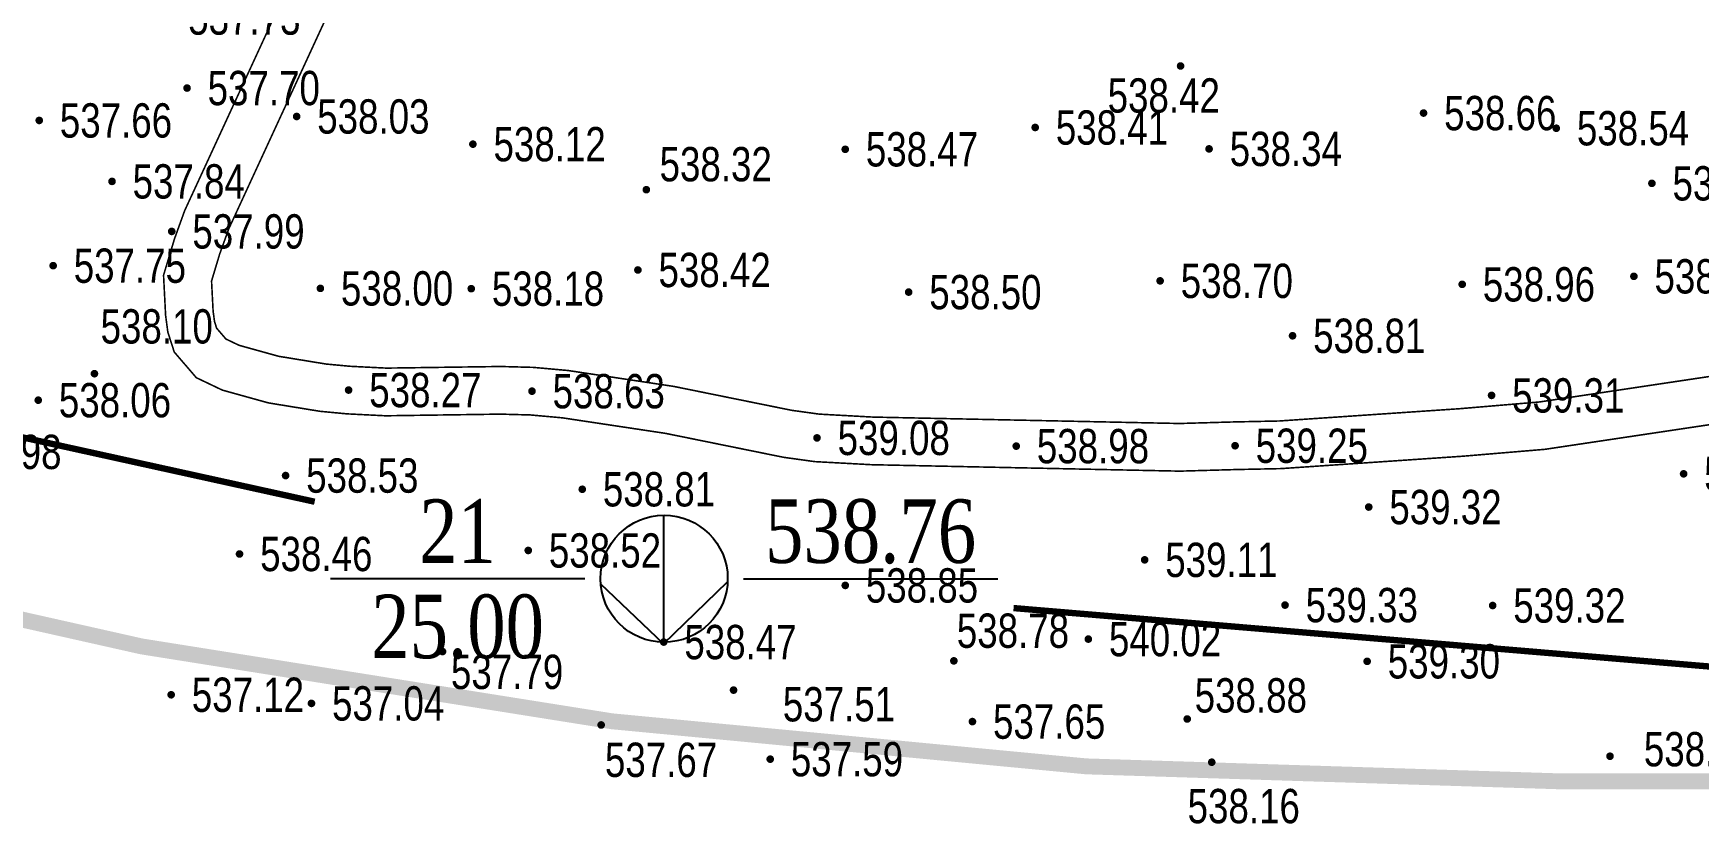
# Model space of a CAD drawing. Header units: millimetres. Extents: x 7408 to 22184, y -2085 to 5798.
# Drawn here: x 7572.2 to 7624.6, y -2022.8 to -1997.9 of the extents above; entities that cross this region are included whole.
import ezdxf
from ezdxf.enums import TextEntityAlignment as Align

# ---------------------------------------------------------------- set-up
doc = ezdxf.new("R2010")
doc.units = ezdxf.units.MM
for name, pattern in [('DASHDOT', [1, 0.5, -0.25, 0, -0.25]), ('PMX', [13, 10, -1, 0, -1, 0, -1]), ('X3', [5, 4, -1])]:
    doc.linetypes.add(name, pattern=pattern)
for name, color, linetype in [('DLSS', 4, 'Continuous'), ('GCD', 252, 'Continuous'), ('KTD', 7, 'Continuous'), ('用地范围', 1, 'Continuous'), ('道路-中心线', 12, 'DASHDOT')]:
    doc.layers.add(name, color=color, linetype=linetype)
doc.styles.add('DZNUM', font='TIMES.TTF')
doc.styles.add('HZ', font='jzfz_ena.shx', dxfattribs={"width": 0.7, "bigfont": 'jzfz_cna.shx'})

# ---------------------------------------------------------------- blocks, each defined once
blk = doc.blocks.new('tl_bgk')
for p, q in [((-0.02, 2), (-0.02, -2.046)), ((-0.02, -2.046), (-1.992, -0.174)), ((-0.02, -2.046), (1.998, -0.093))]:
    blk.add_line(p, q)
blk.add_circle((0, 0), 2)
blk = doc.blocks.new('GC200')
at = {"linetype": 'Continuous', "const_width": 0.2, "flags": 128}
blk.add_lwpolyline([(-0.1, 0, 1), (0.1, 0, 1)], format="xyb", close=True, dxfattribs=at)
blk = doc.blocks.new('122121')
at = {"layer": 'GCD', "color": 252, "linetype": 'Continuous', "lineweight": 5}
ref = blk.add_blockref('GC200', (7576.422, -1997.431, 268.863), dxfattribs=dict(at, xscale=0.6, yscale=0.6, zscale=0.6))
ref.add_attrib('height', '537.73', dxfattribs={"linetype": 'Continuous', "height": 1.08, "style": 'HZ', "width": 0.8}).set_placement((7577.07, -1997.431, 268.863), align=Align.MIDDLE_LEFT)
ref = blk.add_blockref('GC200', (7608.308, -1998.957, 269.212), dxfattribs=dict(at, xscale=0.6, yscale=0.6, zscale=0.6))
ref.add_attrib('height', '538.42', dxfattribs={"linetype": 'Continuous', "height": 1.08, "style": 'HZ', "width": 0.8}).set_placement((7606.011, -1999.885, 269.212), align=Align.MIDDLE_LEFT)
ref = blk.add_blockref('GC200', (7577.032, -1999.651, 268.849), dxfattribs=dict(at, xscale=0.6, yscale=0.6, zscale=0.6))
ref.add_attrib('height', '537.70', dxfattribs={"linetype": 'Continuous', "height": 1.08, "style": 'HZ', "width": 0.8}).set_placement((7577.68, -1999.651, 268.849), align=Align.MIDDLE_LEFT)
ref = blk.add_blockref('GC200', (7615.955, -2000.439, 269.33), dxfattribs=dict(at, xscale=0.6, yscale=0.6, zscale=0.6))
ref.add_attrib('height', '538.66', dxfattribs={"linetype": 'Continuous', "height": 1.08, "style": 'HZ', "width": 0.8}).set_placement((7616.603, -2000.439, 269.33), align=Align.MIDDLE_LEFT)
ref = blk.add_blockref('GC200', (7572.38, -2000.671, 268.83), dxfattribs=dict(at, xscale=0.6, yscale=0.6, zscale=0.6))
ref.add_attrib('height', '537.66', dxfattribs={"linetype": 'Continuous', "height": 1.08, "style": 'HZ', "width": 0.8}).set_placement((7573.028, -2000.671, 268.83), align=Align.MIDDLE_LEFT)
ref = blk.add_blockref('GC200', (7580.483, -2000.546, 269.014), dxfattribs=dict(at, xscale=0.6, yscale=0.6, zscale=0.6))
ref.add_attrib('height', '538.03', dxfattribs={"linetype": 'Continuous', "height": 1.08, "style": 'HZ', "width": 0.8}).set_placement((7581.131, -2000.546, 269.014), align=Align.MIDDLE_LEFT)
ref = blk.add_blockref('GC200', (7603.73, -2000.893, 269.204), dxfattribs=dict(at, xscale=0.6, yscale=0.6, zscale=0.6))
ref.add_attrib('height', '538.41', dxfattribs={"linetype": 'Continuous', "height": 1.08, "style": 'HZ', "width": 0.8}).set_placement((7604.379, -2000.893, 269.204), align=Align.MIDDLE_LEFT)
ref = blk.add_blockref('GC200', (7620.133, -2000.917, 269.267), dxfattribs=dict(at, xscale=0.6, yscale=0.6, zscale=0.6))
ref.add_attrib('height', '538.54', dxfattribs={"linetype": 'Continuous', "height": 1.08, "style": 'HZ', "width": 0.8}).set_placement((7620.782, -2000.917, 269.267), align=Align.MIDDLE_LEFT)
ref = blk.add_blockref('GC200', (7586.031, -2001.418, 269.059), dxfattribs=dict(at, xscale=0.6, yscale=0.6, zscale=0.6))
ref.add_attrib('height', '538.12', dxfattribs={"linetype": 'Continuous', "height": 1.08, "style": 'HZ', "width": 0.8}).set_placement((7586.679, -2001.418, 269.059), align=Align.MIDDLE_LEFT)
ref = blk.add_blockref('GC200', (7591.49, -2002.851, 269.159), dxfattribs=dict(at, xscale=0.6, yscale=0.6, zscale=0.6))
ref.add_attrib('height', '538.32', dxfattribs={"linetype": 'Continuous', "height": 1.08, "style": 'HZ', "width": 0.8}).set_placement((7591.907, -2002.048, 269.159), align=Align.MIDDLE_LEFT)
ref = blk.add_blockref('GC200', (7597.752, -2001.58, 269.236), dxfattribs=dict(at, xscale=0.6, yscale=0.6, zscale=0.6))
ref.add_attrib('height', '538.47', dxfattribs={"linetype": 'Continuous', "height": 1.08, "style": 'HZ', "width": 0.8}).set_placement((7598.4, -2001.58, 269.236), align=Align.MIDDLE_LEFT)
ref = blk.add_blockref('GC200', (7609.204, -2001.567, 269.168), dxfattribs=dict(at, xscale=0.6, yscale=0.6, zscale=0.6))
ref.add_attrib('height', '538.34', dxfattribs={"linetype": 'Continuous', "height": 1.08, "style": 'HZ', "width": 0.8}).set_placement((7609.853, -2001.567, 269.168), align=Align.MIDDLE_LEFT)
ref = blk.add_blockref('GC200', (7574.671, -2002.59, 268.921), dxfattribs=dict(at, xscale=0.6, yscale=0.6, zscale=0.6))
ref.add_attrib('height', '537.84', dxfattribs={"linetype": 'Continuous', "height": 1.08, "style": 'HZ', "width": 0.8}).set_placement((7575.319, -2002.59, 268.921), align=Align.MIDDLE_LEFT)
ref = blk.add_blockref('GC200', (7623.143, -2002.651, 269.349), dxfattribs=dict(at, xscale=0.6, yscale=0.6, zscale=0.6))
ref.add_attrib('height', '538.70', dxfattribs={"linetype": 'Continuous', "height": 1.08, "style": 'HZ', "width": 0.8}).set_placement((7623.791, -2002.651, 269.349), align=Align.MIDDLE_LEFT)
ref = blk.add_blockref('GC200', (7576.551, -2004.165, 268.995), dxfattribs=dict(at, xscale=0.6, yscale=0.6, zscale=0.6))
ref.add_attrib('height', '537.99', dxfattribs={"linetype": 'Continuous', "height": 1.08, "style": 'HZ', "width": 0.8}).set_placement((7577.2, -2004.165, 268.995), align=Align.MIDDLE_LEFT)
ref = blk.add_blockref('GC200', (7572.818, -2005.244, 268.875), dxfattribs=dict(at, xscale=0.6, yscale=0.6, zscale=0.6))
ref.add_attrib('height', '537.75', dxfattribs={"linetype": 'Continuous', "height": 1.08, "style": 'HZ', "width": 0.8}).set_placement((7573.466, -2005.244, 268.875), align=Align.MIDDLE_LEFT)
ref = blk.add_blockref('GC200', (7591.225, -2005.379, 269.21), dxfattribs=dict(at, xscale=0.6, yscale=0.6, zscale=0.6))
ref.add_attrib('height', '538.42', dxfattribs={"linetype": 'Continuous', "height": 1.08, "style": 'HZ', "width": 0.8}).set_placement((7591.873, -2005.379, 269.21), align=Align.MIDDLE_LEFT)
ref = blk.add_blockref('GC200', (7622.576, -2005.579, 269.481), dxfattribs=dict(at, xscale=0.6, yscale=0.6, zscale=0.6))
ref.add_attrib('height', '538.96', dxfattribs={"linetype": 'Continuous', "height": 1.08, "style": 'HZ', "width": 0.8}).set_placement((7623.224, -2005.579, 269.481), align=Align.MIDDLE_LEFT)
ref = blk.add_blockref('GC200', (7581.229, -2005.958, 268.999), dxfattribs=dict(at, xscale=0.6, yscale=0.6, zscale=0.6))
ref.add_attrib('height', '538.00', dxfattribs={"linetype": 'Continuous', "height": 1.08, "style": 'HZ', "width": 0.8}).set_placement((7581.877, -2005.958, 268.999), align=Align.MIDDLE_LEFT)
ref = blk.add_blockref('GC200', (7585.98, -2005.968, 269.087), dxfattribs=dict(at, xscale=0.6, yscale=0.6, zscale=0.6))
ref.add_attrib('height', '538.18', dxfattribs={"linetype": 'Continuous', "height": 1.08, "style": 'HZ', "width": 0.8}).set_placement((7586.628, -2005.968, 269.087), align=Align.MIDDLE_LEFT)
ref = blk.add_blockref('GC200', (7599.748, -2006.076, 269.252), dxfattribs=dict(at, xscale=0.6, yscale=0.6, zscale=0.6))
ref.add_attrib('height', '538.50', dxfattribs={"linetype": 'Continuous', "height": 1.08, "style": 'HZ', "width": 0.8}).set_placement((7600.396, -2006.076, 269.252), align=Align.MIDDLE_LEFT)
ref = blk.add_blockref('GC200', (7607.663, -2005.722, 269.352), dxfattribs=dict(at, xscale=0.6, yscale=0.6, zscale=0.6))
ref.add_attrib('height', '538.70', dxfattribs={"linetype": 'Continuous', "height": 1.08, "style": 'HZ', "width": 0.8}).set_placement((7608.311, -2005.722, 269.352), align=Align.MIDDLE_LEFT)
ref = blk.add_blockref('GC200', (7617.172, -2005.831, 269.481), dxfattribs=dict(at, xscale=0.6, yscale=0.6, zscale=0.6))
ref.add_attrib('height', '538.96', dxfattribs={"linetype": 'Continuous', "height": 1.08, "style": 'HZ', "width": 0.8}).set_placement((7617.82, -2005.831, 269.481), align=Align.MIDDLE_LEFT)
ref = blk.add_blockref('GC200', (7574.117, -2008.645, 269.05), dxfattribs=dict(at, xscale=0.6, yscale=0.6, zscale=0.6))
ref.add_attrib('height', '538.10', dxfattribs={"linetype": 'Continuous', "height": 1.08, "style": 'HZ', "width": 0.8}).set_placement((7574.311, -2007.155, 269.05), align=Align.MIDDLE_LEFT)
ref = blk.add_blockref('GC200', (7611.832, -2007.451, 269.404), dxfattribs=dict(at, xscale=0.6, yscale=0.6, zscale=0.6))
ref.add_attrib('height', '538.81', dxfattribs={"linetype": 'Continuous', "height": 1.08, "style": 'HZ', "width": 0.8}).set_placement((7612.48, -2007.451, 269.404), align=Align.MIDDLE_LEFT)
ref = blk.add_blockref('GC200', (7582.119, -2009.16, 269.132), dxfattribs=dict(at, xscale=0.6, yscale=0.6, zscale=0.6))
ref.add_attrib('height', '538.27', dxfattribs={"linetype": 'Continuous', "height": 1.08, "style": 'HZ', "width": 0.8}).set_placement((7582.767, -2009.16, 269.132), align=Align.MIDDLE_LEFT)
ref = blk.add_blockref('GC200', (7587.891, -2009.195, 269.314), dxfattribs=dict(at, xscale=0.6, yscale=0.6, zscale=0.6))
ref.add_attrib('height', '538.63', dxfattribs={"linetype": 'Continuous', "height": 1.08, "style": 'HZ', "width": 0.8}).set_placement((7588.539, -2009.195, 269.314), align=Align.MIDDLE_LEFT)
ref = blk.add_blockref('GC200', (7618.096, -2009.328, 269.655), dxfattribs=dict(at, xscale=0.6, yscale=0.6, zscale=0.6))
ref.add_attrib('height', '539.31', dxfattribs={"linetype": 'Continuous', "height": 1.08, "style": 'HZ', "width": 0.8}).set_placement((7618.744, -2009.328, 269.655), align=Align.MIDDLE_LEFT)
ref = blk.add_blockref('GC200', (7572.349, -2009.479, 269.029), dxfattribs=dict(at, xscale=0.6, yscale=0.6, zscale=0.6))
ref.add_attrib('height', '538.06', dxfattribs={"linetype": 'Continuous', "height": 1.08, "style": 'HZ', "width": 0.8}).set_placement((7572.997, -2009.479, 269.029), align=Align.MIDDLE_LEFT)
ref = blk.add_blockref('GC200', (7596.863, -2010.666, 269.538), dxfattribs=dict(at, xscale=0.6, yscale=0.6, zscale=0.6))
ref.add_attrib('height', '539.08', dxfattribs={"linetype": 'Continuous', "height": 1.08, "style": 'HZ', "width": 0.8}).set_placement((7597.511, -2010.666, 269.538), align=Align.MIDDLE_LEFT)
ref = blk.add_blockref('GC200', (7603.134, -2010.925, 269.49), dxfattribs=dict(at, xscale=0.6, yscale=0.6, zscale=0.6))
ref.add_attrib('height', '538.98', dxfattribs={"linetype": 'Continuous', "height": 1.08, "style": 'HZ', "width": 0.8}).set_placement((7603.782, -2010.925, 269.49), align=Align.MIDDLE_LEFT)
ref = blk.add_blockref('GC200', (7610.023, -2010.913, 269.626), dxfattribs=dict(at, xscale=0.6, yscale=0.6, zscale=0.6))
ref.add_attrib('height', '539.25', dxfattribs={"linetype": 'Continuous', "height": 1.08, "style": 'HZ', "width": 0.8}).set_placement((7610.671, -2010.913, 269.626), align=Align.MIDDLE_LEFT)
ref = blk.add_blockref('GC200', (7568.899, -2011.107, 268.99), dxfattribs=dict(at, xscale=0.6, yscale=0.6, zscale=0.6))
ref.add_attrib('height', '537.98', dxfattribs={"linetype": 'Continuous', "height": 1.08, "style": 'HZ', "width": 0.8}).set_placement((7569.547, -2011.107, 268.99), align=Align.MIDDLE_LEFT)
ref = blk.add_blockref('GC200', (7580.135, -2011.852, 269.264), dxfattribs=dict(at, xscale=0.6, yscale=0.6, zscale=0.6))
ref.add_attrib('height', '538.53', dxfattribs={"linetype": 'Continuous', "height": 1.08, "style": 'HZ', "width": 0.8}).set_placement((7580.783, -2011.852, 269.264), align=Align.MIDDLE_LEFT)
ref = blk.add_blockref('GC200', (7624.141, -2011.797, 269.721), dxfattribs=dict(at, xscale=0.6, yscale=0.6, zscale=0.6))
ref.add_attrib('height', '539.44', dxfattribs={"linetype": 'Continuous', "height": 1.08, "style": 'HZ', "width": 0.8}).set_placement((7624.789, -2011.797, 269.721), align=Align.MIDDLE_LEFT)
ref = blk.add_blockref('GC200', (7589.474, -2012.284, 269.404), dxfattribs=dict(at, xscale=0.6, yscale=0.6, zscale=0.6))
ref.add_attrib('height', '538.81', dxfattribs={"linetype": 'Continuous', "height": 1.08, "style": 'HZ', "width": 0.8}).set_placement((7590.122, -2012.284, 269.404), align=Align.MIDDLE_LEFT)
ref = blk.add_blockref('GC200', (7614.23, -2012.843, 269.661), dxfattribs=dict(at, xscale=0.6, yscale=0.6, zscale=0.6))
ref.add_attrib('height', '539.32', dxfattribs={"linetype": 'Continuous', "height": 1.08, "style": 'HZ', "width": 0.8}).set_placement((7614.878, -2012.843, 269.661), align=Align.MIDDLE_LEFT)
ref = blk.add_blockref('GC200', (7578.685, -2014.321, 269.228), dxfattribs=dict(at, xscale=0.6, yscale=0.6, zscale=0.6))
ref.add_attrib('height', '538.46', dxfattribs={"linetype": 'Continuous', "height": 1.08, "style": 'HZ', "width": 0.8}).set_placement((7579.334, -2014.321, 269.228), align=Align.MIDDLE_LEFT)
ref = blk.add_blockref('GC200', (7587.773, -2014.21, 269.259), dxfattribs=dict(at, xscale=0.6, yscale=0.6, zscale=0.6))
ref.add_attrib('height', '538.52', dxfattribs={"linetype": 'Continuous', "height": 1.08, "style": 'HZ', "width": 0.8}).set_placement((7588.421, -2014.21, 269.259), align=Align.MIDDLE_LEFT)
ref = blk.add_blockref('GC200', (7607.176, -2014.506, 269.557), dxfattribs=dict(at, xscale=0.6, yscale=0.6, zscale=0.6))
ref.add_attrib('height', '539.11', dxfattribs={"linetype": 'Continuous', "height": 1.08, "style": 'HZ', "width": 0.8}).set_placement((7607.824, -2014.506, 269.557), align=Align.MIDDLE_LEFT)
ref = blk.add_blockref('GC200', (7597.752, -2015.311, 269.423), dxfattribs=dict(at, xscale=0.6, yscale=0.6, zscale=0.6))
ref.add_attrib('height', '538.85', dxfattribs={"linetype": 'Continuous', "height": 1.08, "style": 'HZ', "width": 0.8}).set_placement((7598.4, -2015.311, 269.423), align=Align.MIDDLE_LEFT)
ref = blk.add_blockref('GC200', (7611.595, -2015.93, 269.666), dxfattribs=dict(at, xscale=0.6, yscale=0.6, zscale=0.6))
ref.add_attrib('height', '539.33', dxfattribs={"linetype": 'Continuous', "height": 1.08, "style": 'HZ', "width": 0.8}).set_placement((7612.243, -2015.93, 269.666), align=Align.MIDDLE_LEFT)
ref = blk.add_blockref('GC200', (7618.131, -2015.944, 269.661), dxfattribs=dict(at, xscale=0.6, yscale=0.6, zscale=0.6))
ref.add_attrib('height', '539.32', dxfattribs={"linetype": 'Continuous', "height": 1.08, "style": 'HZ', "width": 0.8}).set_placement((7618.779, -2015.944, 269.661), align=Align.MIDDLE_LEFT)
ref = blk.add_blockref('GC200', (7592.038, -2017.094, 269.235), dxfattribs=dict(at, xscale=0.6, yscale=0.6, zscale=0.6))
ref.add_attrib('height', '538.47', dxfattribs={"linetype": 'Continuous', "height": 1.08, "style": 'HZ', "width": 0.8}).set_placement((7592.687, -2017.094, 269.235), align=Align.MIDDLE_LEFT)
ref = blk.add_blockref('GC200', (7601.17, -2017.686, 269.392), dxfattribs=dict(at, xscale=0.6, yscale=0.6, zscale=0.6))
ref.add_attrib('height', '538.78', dxfattribs={"linetype": 'Continuous', "height": 1.08, "style": 'HZ', "width": 0.8}).set_placement((7601.263, -2016.736, 269.392), align=Align.MIDDLE_LEFT)
ref = blk.add_blockref('GC200', (7605.403, -2017.001, 270.01), dxfattribs=dict(at, xscale=0.6, yscale=0.6, zscale=0.6))
ref.add_attrib('height', '540.02', dxfattribs={"linetype": 'Continuous', "height": 1.08, "style": 'HZ', "width": 0.8}).set_placement((7606.051, -2017.001, 270.01), align=Align.MIDDLE_LEFT)
ref = blk.add_blockref('GC200', (7614.18, -2017.701, 269.649), dxfattribs=dict(at, xscale=0.6, yscale=0.6, zscale=0.6))
ref.add_attrib('height', '539.30', dxfattribs={"linetype": 'Continuous', "height": 1.08, "style": 'HZ', "width": 0.8}).set_placement((7614.828, -2017.701, 269.649), align=Align.MIDDLE_LEFT)
ref = blk.add_blockref('GC200', (7585.074, -2017.393, 268.896), dxfattribs=dict(at, xscale=0.6, yscale=0.6, zscale=0.6))
ref.add_attrib('height', '537.79', dxfattribs={"linetype": 'Continuous', "height": 1.08, "style": 'HZ', "width": 0.8}).set_placement((7585.34, -2018.032, 268.896), align=Align.MIDDLE_LEFT)
ref = blk.add_blockref('GC200', (7576.533, -2018.753, 268.559), dxfattribs=dict(at, xscale=0.6, yscale=0.6, zscale=0.6))
ref.add_attrib('height', '537.12', dxfattribs={"linetype": 'Continuous', "height": 1.08, "style": 'HZ', "width": 0.8}).set_placement((7577.182, -2018.753, 268.559), align=Align.MIDDLE_LEFT)
ref = blk.add_blockref('GC200', (7608.517, -2019.517, 269.438), dxfattribs=dict(at, xscale=0.6, yscale=0.6, zscale=0.6))
ref.add_attrib('height', '538.88', dxfattribs={"linetype": 'Continuous', "height": 1.08, "style": 'HZ', "width": 0.8}).set_placement((7608.751, -2018.772, 269.438), align=Align.MIDDLE_LEFT)
ref = blk.add_blockref('GC200', (7580.949, -2019.025, 268.518), dxfattribs=dict(at, xscale=0.6, yscale=0.6, zscale=0.6))
ref.add_attrib('height', '537.04', dxfattribs={"linetype": 'Continuous', "height": 1.08, "style": 'HZ', "width": 0.8}).set_placement((7581.597, -2019.025, 268.518), align=Align.MIDDLE_LEFT)
ref = blk.add_blockref('GC200', (7594.236, -2018.607, 268.754), dxfattribs=dict(at, xscale=0.6, yscale=0.6, zscale=0.6))
ref.add_attrib('height', '537.51', dxfattribs={"linetype": 'Continuous', "height": 1.08, "style": 'HZ', "width": 0.8}).set_placement((7595.787, -2019.052, 268.754), align=Align.MIDDLE_LEFT)
ref = blk.add_blockref('GC200', (7601.755, -2019.598, 268.822), dxfattribs=dict(at, xscale=0.6, yscale=0.6, zscale=0.6))
ref.add_attrib('height', '537.65', dxfattribs={"linetype": 'Continuous', "height": 1.08, "style": 'HZ', "width": 0.8}).set_placement((7602.403, -2019.598, 268.822), align=Align.MIDDLE_LEFT)
ref = blk.add_blockref('GC200', (7590.068, -2019.704, 268.834), dxfattribs=dict(at, xscale=0.6, yscale=0.6, zscale=0.6))
ref.add_attrib('height', '537.67', dxfattribs={"linetype": 'Continuous', "height": 1.08, "style": 'HZ', "width": 0.8}).set_placement((7590.187, -2020.801, 268.834), align=Align.MIDDLE_LEFT)
ref = blk.add_blockref('GC200', (7595.39, -2020.781, 268.793), dxfattribs=dict(at, xscale=0.6, yscale=0.6, zscale=0.6))
ref.add_attrib('height', '537.59', dxfattribs={"linetype": 'Continuous', "height": 1.08, "style": 'HZ', "width": 0.8}).set_placement((7596.038, -2020.781, 268.793), align=Align.MIDDLE_LEFT)
ref = blk.add_blockref('GC200', (7621.824, -2020.689, 269.342), dxfattribs=dict(at, xscale=0.6, yscale=0.6, zscale=0.6))
ref.add_attrib('height', '538.68', dxfattribs={"linetype": 'Continuous', "height": 1.08, "style": 'HZ', "width": 0.8}).set_placement((7622.89, -2020.467, 269.342), align=Align.MIDDLE_LEFT)
ref = blk.add_blockref('GC200', (7609.288, -2020.877, 269.082), dxfattribs=dict(at, xscale=0.6, yscale=0.6, zscale=0.6))
ref.add_attrib('height', '538.16', dxfattribs={"linetype": 'Continuous', "height": 1.08, "style": 'HZ', "width": 0.8}).set_placement((7608.528, -2022.258, 269.082), align=Align.MIDDLE_LEFT)

msp = doc.modelspace()

# ---------------------------------------------------------------- linework, layer by layer
at = {"layer": 'DLSS', "linetype": 'X3', "const_width": 0.05, "elevation": -268.012, "flags": 128}
msp.add_lwpolyline([(7741.582, -1990.424), (7741.381, -1990.569), (7739.566, -1990.551), (7738.783, -1990.584), (7736.703, -1990.762), (7734.715, -1990.977), (7733.112, -1991.256), (7730.54, -1991.767), (7725.872, -1992.84), (7719.121, -1994.272), (7715.845, -1994.883), (7714.073, -1995.018), (7711.067, -1995.216), (7706.035, -1995.423), (7704.671, -1995.529), (7703.377, -1995.679), (7697.227, -1996.506), (7688.717, -1997.798), (7679.551, -1999.3), (7671.555, -2000.703), (7664.236, -2001.908), (7659.19, -2002.862), (7656.906, -2003.321), (7650.318, -2004.934), (7649.167, -2005.132), (7648.007, -2005.303), (7642.223, -2005.935), (7640.447, -2006.172), (7639.157, -2006.369), (7632.691, -2007.561), (7625.942, -2008.585), (7619.601, -2009.535), (7617.092, -2009.747), (7611.405, -2010.134), (7610.004, -2010.163), (7608.278, -2010.213), (7598.629, -2010.011), (7596.935, -2009.918), (7596.061, -2009.797), (7592.358, -2009.046), (7589.022, -2008.544), (7587.934, -2008.446), (7586.907, -2008.418), (7583.31, -2008.469), (7582.173, -2008.412), (7581.41, -2008.341), (7579.917, -2008.097), (7578.673, -2007.752), (7578.256, -2007.553), (7577.965, -2007.214), (7577.898, -2007.007), (7577.853, -2006.674), (7577.804, -2005.727), (7578.06, -2004.876), (7578.346, -2004.084), (7582.205, -1995.722), (7582.692, -1994.793), (7583.156, -1994.14), (7585.644, -1991.445), (7586.194, -1990.901), (7586.672, -1990.429), (7587.58, -1989.662), (7588.24, -1989.088), (7593.498, -1985.196), (7596.716, -1982.774), (7598.473, -1981.277), (7603.217, -1977.007), (7605.231, -1975.121), (7607.631, -1972.512), (7608.374, -1971.683), (7609.207, -1970.445), (7609.78, -1969.437), (7610.085, -1968.885), (7610.415, -1967.916), (7610.616, -1966.962), (7610.758, -1965.97), (7610.547, -1960.615), (7610.474, -1958.98), (7610.223, -1955.584), (7610.265, -1954.694), (7610.388, -1953.639), (7610.584, -1952.506), (7610.941, -1951.281), (7611.253, -1950.423), (7611.868, -1949.224), (7612.264, -1948.635), (7613.243, -1947.366), (7613.768, -1946.739), (7614.155, -1946.372), (7614.93, -1945.682), (7616.021, -1944.767), (7616.643, -1944.286), (7618.998, -1942.909), (7620.891, -1941.661), (7622.326, -1940.766), (7623.36, -1939.824), (7623.729, -1939.396), (7624.096, -1938.862), (7624.79, -1937.65), (7625.044, -1937.122), (7625.202, -1936.607), (7625.327, -1935.354), (7625.369, -1931.648), (7625.414, -1929.941), (7625.51, -1927.936), (7625.639, -1926.147), (7626.087, -1921.577), (7626.523, -1917.781), (7626.732, -1915.846), (7626.844, -1913.34), (7626.888, -1910.811), (7626.896, -1908.483), (7626.988, -1904.175), (7627.011, -1902.7), (7626.916, -1900.758), (7626.867, -1900)], dxfattribs=at)
at = {"layer": 'DLSS', "linetype": 'Continuous', "const_width": 0.05, "elevation": -268.012, "flags": 128}
msp.add_lwpolyline([(7626.166, -2010.069), (7619.775, -2011.026), (7617.206, -2011.242), (7611.472, -2011.633), (7610.041, -2011.663), (7608.284, -2011.713), (7598.573, -2011.51), (7596.79, -2011.413), (7595.809, -2011.277), (7592.097, -2010.524), (7588.843, -2010.034), (7587.847, -2009.944), (7586.897, -2009.918), (7583.283, -2009.97), (7582.065, -2009.909), (7581.218, -2009.829), (7579.594, -2009.564), (7578.145, -2009.162), (7577.325, -2008.771), (7576.63, -2007.963), (7576.429, -2007.34), (7576.358, -2006.814), (7576.293, -2005.544), (7576.635, -2004.405), (7576.957, -2003.514), (7580.859, -1995.059)], dxfattribs=at)
at = {"layer": 'KTD'}
for p, q in [((7589.55, -2015.1), (7581.55, -2015.1)), ((7594.55, -2015.1), (7602.55, -2015.1))]:
    msp.add_line(p, q, dxfattribs=at)
at = {"layer": 'KTD', "linetype": 'PMX', "ltscale": 0.025, "const_width": 0.2}
for points in [[(7551.558, -2006.177), (7581.05, -2012.676)], [(7603.05, -2016.024), (7632.063, -2018.461)]]:
    msp.add_lwpolyline(points, dxfattribs=at)
at = {"layer": '用地范围', "const_width": 0.5}
msp.add_lwpolyline([(7532.471, -2004.632), (7546.573, -2009.737), (7560.969, -2013.943), (7575.601, -2017.231), (7590.412, -2019.589), (7605.343, -2021.008), (7620.333, -2021.482), (7745.362, -2021.482), (7745.362, -1809.247)], dxfattribs=at)

# ---------------------------------------------------------------- block references
at = {"layer": 'KTD'}
msp.add_blockref('tl_bgk', (7592.05, -2015.1), dxfattribs=at)
at = {"layer": '道路-中心线', "linetype": 'Continuous'}
msp.add_blockref('122121', (0, 0), dxfattribs=at)

# ---------------------------------------------------------------- texts
at = {"layer": 'KTD', "style": 'DZNUM', "width": 0.8}
for s, p in [('21', (7585.55, -2013.6)), ('538.76', (7598.55, -2013.6)), ('25.00', (7585.55, -2016.6))]:
    msp.add_text(s, height=2, dxfattribs=at).set_placement(p, align=Align.MIDDLE_CENTER)

doc.saveas('drawing.dxf')
